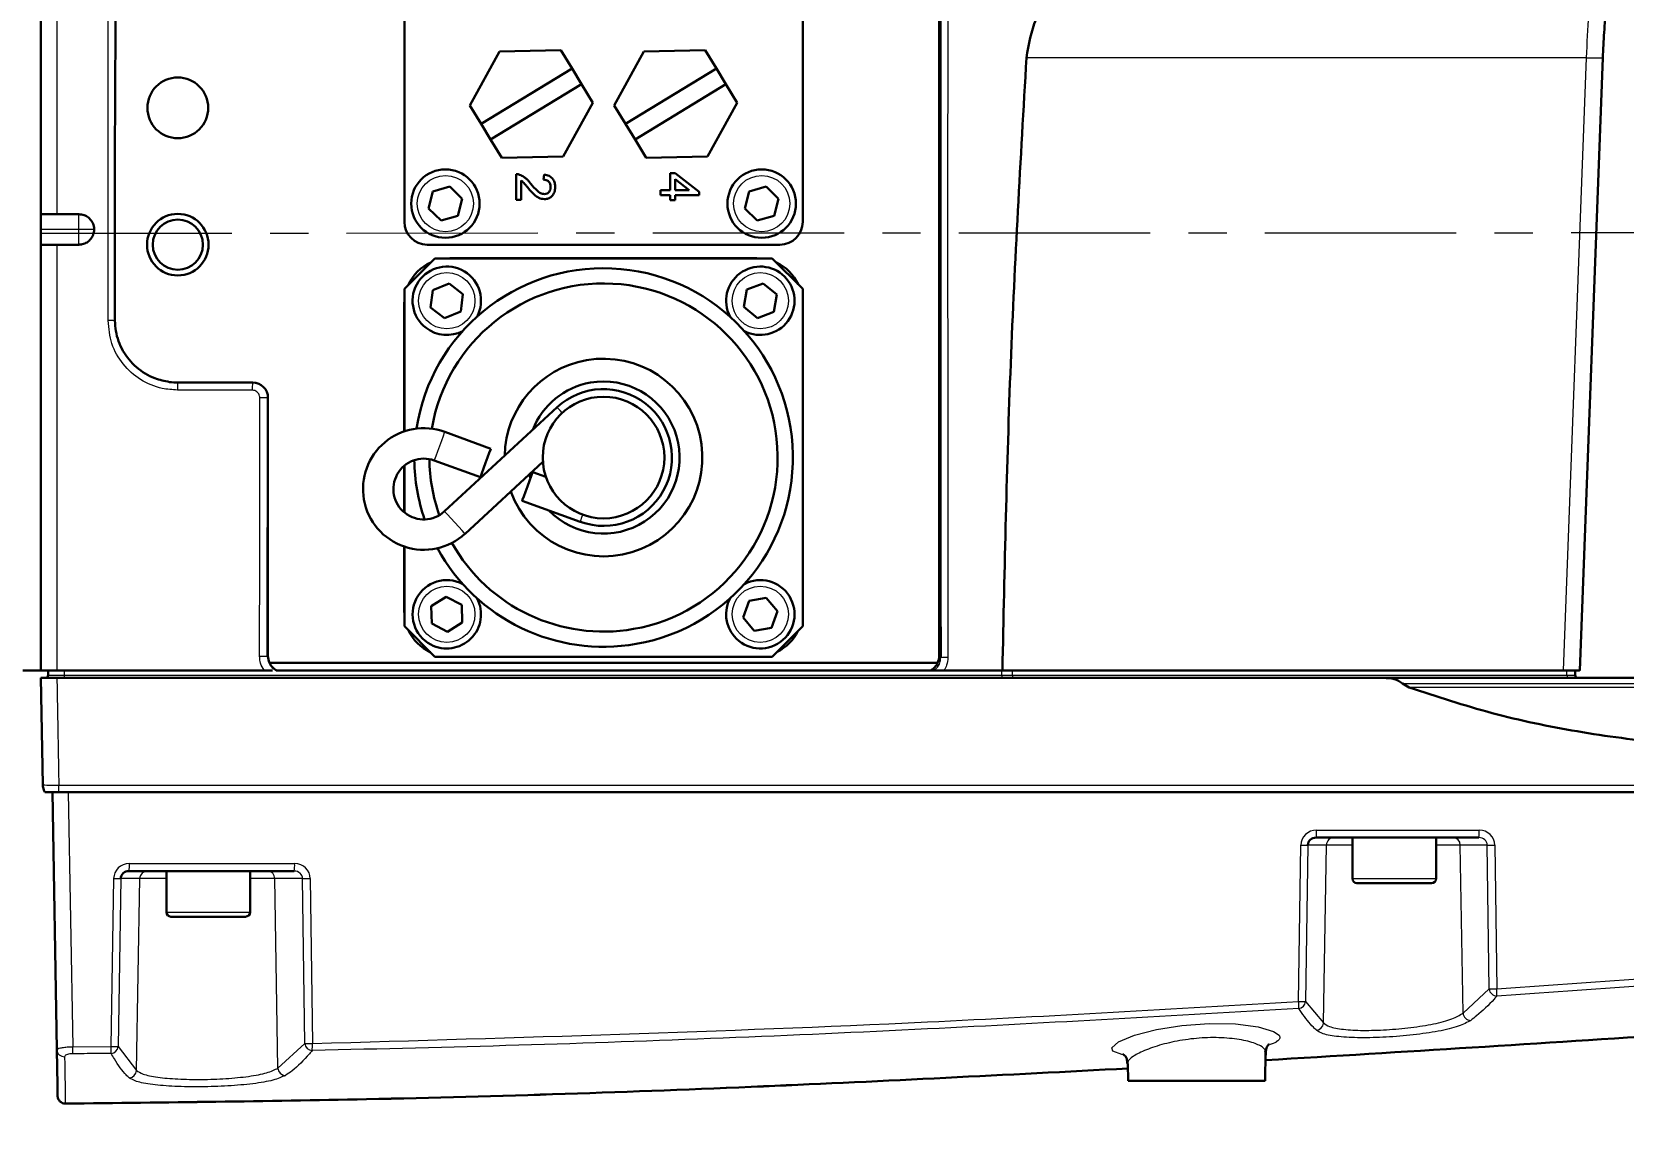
# Model space of a CAD drawing. Header units: millimetres. Extents: x 0 to 8400, y 0 to 5940.
# Drawn here: x 2559 to 2664.6, y 1949.3 to 2023 of the extents above; entities that cross this region are included whole.
import ezdxf

# ---------------------------------------------------------------- set-up
doc = ezdxf.new("R2010")
doc.units = ezdxf.units.MM
doc.linetypes.add('CENTERX2', pattern=[20.32, 12.7, -2.54, 2.54, -2.54])
doc.styles.get("Standard").update_dxf_attribs({"font": 'times.ttf', "width": 2, "height": 50})
doc.dimstyles.new('ISO-25', dxfattribs={"dimtxt": 40, "dimasz": 40, "dimexe": 1.25, "dimexo": 0.625, "dimtad": 1, "dimtxsty": 'Standard', "dimcen": 2.5, "dimclrd": 1, "dimclrt": 1, "dimadec": 0, "dimazin": 0, "dimtfac": 1, "dimtmove": 0, "dimatfit": 3, "dimfxl": 1, "dimarcsym": 0})

# ---------------------------------------------------------------- blocks, each defined once
blk = doc.blocks.new('*D16')
at = {"color": 1, "lineweight": -2, "transparency": 16777216}
for p, q in [((2367.81, 2009.87), (2422.34, 1854.64)), ((2514.19, 1593.15), (2435.59, 1816.9))]:
    blk.add_line(p, q, dxfattribs=at)
at = {"color": 1, "lineweight": 25, "transparency": 16777216}
blk.add_solid([(2441.88, 1819.11), (2429.3, 1814.69), (2422.34, 1854.64)], dxfattribs=at)
at = {"layer": 'Defpoints', "color": 0, "lineweight": 25, "transparency": 16777216}
for p in [(2367.81, 2009.87), (2422.34, 1854.64)]:
    blk.add_point(p, dxfattribs=at)
at = {"color": 1, "lineweight": 25, "transparency": 16777216, "insert": (2505.62, 1694.62), "char_height": 40, "attachment_point": 5, "rotation": 289.3549}
blk.add_mtext('R164,53', dxfattribs=at)

msp = doc.modelspace()

# ---------------------------------------------------------------- linework, layer by layer
at = {"color": 7, "linetype": 'Continuous', "lineweight": 30}
for p, q in [((2619.214, 1981.538), (2619.214, 2056.878)), ((2583.715, 2054.788), (2583.715, 2010.376)), ((2610.16, 2010.376), (2610.16, 2054.788)), ((2588.064, 2018.108), (2590.025, 2021.686)), ((2590.025, 2021.686), (2594.104, 2021.776)), ((2594.104, 2021.776), (2594.848, 2020.55)), ((2597.653, 2018.108), (2599.614, 2021.686)), ((2599.614, 2021.686), (2603.693, 2021.776)), ((2603.693, 2021.776), (2604.437, 2020.55)), ((2661.746, 1980.599), (2663.275, 2021.266)), ((2661.746, 1980.598), (2663.275, 2021.266)), ((2594.848, 2020.55), (2588.809, 2016.883)), ((2594.848, 2020.55), (2595.477, 2019.515)), ((2604.437, 2020.55), (2598.398, 2016.883)), ((2604.437, 2020.55), (2605.066, 2019.515)), ((2595.477, 2019.515), (2589.438, 2015.847)), ((2595.477, 2019.515), (2596.221, 2018.289)), ((2605.066, 2019.515), (2599.027, 2015.847)), ((2605.066, 2019.515), (2605.81, 2018.289)), ((2588.809, 2016.883), (2588.064, 2018.108)), ((2596.221, 2018.289), (2594.26, 2014.712)), ((2598.398, 2016.883), (2597.653, 2018.108)), ((2605.81, 2018.289), (2603.849, 2014.712)), ((2588.809, 2016.883), (2589.438, 2015.847)), ((2598.398, 2016.883), (2599.027, 2015.847)), ((2590.182, 2014.622), (2589.438, 2015.847)), ((2599.771, 2014.622), (2599.027, 2015.847)), ((2594.26, 2014.712), (2590.182, 2014.622)), ((2603.849, 2014.712), (2599.771, 2014.622)), ((2591.133, 2011.85), (2591.133, 2013.545)), ((2592.961, 2013.179), (2592.995, 2013.511)), ((2601.354, 2013.611), (2601.686, 2013.611)), ((2601.354, 2012.481), (2601.354, 2013.611)), ((2601.686, 2013.611), (2603.282, 2012.381)), ((2585.607, 2012.403), (2585.317, 2011.274)), ((2586.73, 2012.716), (2585.607, 2012.403)), ((2587.562, 2011.901), (2586.73, 2012.716)), ((2591.466, 2013.118), (2591.466, 2011.85)), ((2600.722, 2012.481), (2601.354, 2012.481)), ((2600.722, 2012.149), (2600.722, 2012.481)), ((2601.686, 2013.201), (2601.686, 2012.481)), ((2602.62, 2012.481), (2601.686, 2013.201)), ((2601.686, 2012.481), (2602.62, 2012.481)), ((2606.602, 2012.403), (2606.312, 2011.274)), ((2607.724, 2012.716), (2606.602, 2012.403)), ((2608.557, 2011.901), (2607.724, 2012.716)), ((2587.273, 2010.772), (2587.562, 2011.901)), ((2591.466, 2011.85), (2591.133, 2011.85)), ((2601.354, 2012.149), (2600.722, 2012.149)), ((2601.354, 2011.816), (2601.354, 2012.149)), ((2601.686, 2011.816), (2601.354, 2011.816)), ((2601.686, 2012.149), (2601.686, 2011.816)), ((2603.282, 2012.149), (2601.686, 2012.149)), ((2603.282, 2012.381), (2603.282, 2012.149)), ((2608.267, 2010.772), (2608.557, 2011.901)), ((2559.591, 2010.88), (2559.592, 2010.881)), ((2559.591, 2009.872), (2559.591, 2010.88)), ((2562.114, 2010.881), (2560.65, 2010.881)), ((2585.317, 2011.274), (2586.15, 2010.459)), ((2586.15, 2010.459), (2587.273, 2010.772)), ((2606.312, 2011.274), (2607.145, 2010.459)), ((2607.145, 2010.459), (2608.267, 2010.772)), ((2559.591, 2008.864), (2559.591, 2009.872)), ((2559.591, 1980.6), (2559.591, 2008.864)), ((2559.592, 2008.862), (2559.591, 2008.864)), ((2562.114, 2008.862), (2560.65, 2008.862)), ((2585.229, 2008.862), (2608.646, 2008.862)), ((2585.733, 2007.954), (2583.715, 2005.935)), ((2608.141, 2007.954), (2585.733, 2007.954)), ((2586.733, 2007.964), (2586.485, 2007.954)), ((2586.733, 2007.964), (2607.122, 2007.964)), ((2607.369, 2007.954), (2607.122, 2007.964)), ((2610.16, 2005.935), (2608.141, 2007.954)), ((2586.68, 2006.293), (2585.605, 2005.845)), ((2587.607, 2005.586), (2586.68, 2006.293)), ((2607.532, 2006.288), (2606.442, 2005.876)), ((2608.434, 2005.55), (2607.532, 2006.288)), ((2583.715, 2005.183), (2583.704, 2004.936)), ((2583.715, 2005.935), (2583.715, 1996.467)), ((2585.605, 2005.845), (2585.455, 2004.689)), ((2587.457, 2004.43), (2587.607, 2005.586)), ((2606.442, 2005.876), (2606.254, 2004.725)), ((2608.246, 2004.4), (2608.434, 2005.55)), ((2610.16, 1983.527), (2610.16, 2005.935)), ((2583.704, 1996.464), (2583.704, 2004.936)), ((2585.455, 2004.689), (2586.381, 2003.982)), ((2586.381, 2003.982), (2587.457, 2004.43)), ((2606.254, 2004.725), (2607.156, 2003.987)), ((2607.156, 2003.987), (2608.246, 2004.4)), ((2568.675, 1999.707), (2573.652, 1999.707)), ((2574.65, 1998.688), (2574.635, 1981.513)), ((2574.661, 1998.699), (2574.661, 1981.538)), ((2593.855, 1998.068), (2586.376, 1991.159)), ((2589.453, 1995.316), (2586.392, 1996.434)), ((2585.699, 1994.538), (2588.76, 1993.42)), ((2587.746, 1989.676), (2592.91, 1994.446)), ((2583.704, 1991.099), (2583.704, 1994.185)), ((2583.715, 1994.193), (2583.715, 1991.091)), ((2593.111, 1993.442), (2592.234, 1993.763)), ((2591.541, 1991.867), (2595.379, 1990.465)), ((2583.704, 1984.546), (2583.704, 1988.82)), ((2583.715, 1988.817), (2583.715, 1983.527)), ((2586.491, 1985.489), (2585.502, 1984.872)), ((2587.52, 1984.941), (2586.491, 1985.489)), ((2587.559, 1983.776), (2587.52, 1984.941)), ((2606.594, 1985.217), (2606.196, 1984.121)), ((2607.742, 1985.42), (2606.594, 1985.217)), ((2608.491, 1984.528), (2607.742, 1985.42)), ((2583.704, 1984.546), (2583.715, 1984.299)), ((2585.502, 1984.872), (2585.542, 1983.708)), ((2606.196, 1984.121), (2606.946, 1983.229)), ((2608.094, 1983.432), (2608.491, 1984.528)), ((2583.715, 1983.527), (2585.733, 1981.508)), ((2585.542, 1983.708), (2586.57, 1983.16)), ((2586.57, 1983.16), (2587.559, 1983.776)), ((2606.946, 1983.229), (2608.094, 1983.432)), ((2608.141, 1981.508), (2610.16, 1983.527)), ((2574.758, 1981.105), (2619.116, 1981.105)), ((2585.733, 1981.508), (2608.141, 1981.508)), ((2559.714, 1973.012), (2559.591, 1980.095)), ((2560.067, 1980.29), (2560.078, 1980.6)), ((2560.648, 1980.6), (2560.078, 1980.6)), ((2560.649, 1980.095), (2648.836, 1980.095)), ((2574.423, 1980.6), (2560.65, 1980.6)), ((2575.204, 1980.6), (2575.239, 1980.6)), ((2618.635, 1980.6), (2575.239, 1980.6)), ((2618.635, 1980.6), (2618.878, 1980.6)), ((2619.536, 1980.6), (2619.33, 1980.6)), ((2623.418, 1980.6), (2619.536, 1980.6)), ((2623.418, 1980.6), (2660.656, 1980.6)), ((2648.836, 1980.095), (2671.979, 1980.095)), ((2650.425, 1979.472), (2649.968, 1979.726)), ((2661.443, 1980.29), (2661.431, 1980.601)), ((2661.443, 1980.291), (2661.431, 1980.601)), ((2559.849, 1972.525), (2560.767, 1972.525)), ((2560.646, 1955.42), (2560.348, 1972.525)), ((2560.767, 1972.525), (2724.578, 1972.525)), ((2655.045, 1969.497), (2644.239, 1969.497)), ((2646.649, 1969.497), (2646.649, 1966.772)), ((2652.2, 1966.772), (2652.2, 1969.497)), ((2576.406, 1967.276), (2565.432, 1967.276)), ((2567.918, 1967.276), (2567.918, 1964.551)), ((2573.469, 1964.551), (2573.469, 1967.276)), ((2650.674, 1966.469), (2646.951, 1966.469)), ((2651.897, 1966.469), (2650.674, 1966.469)), ((2572.031, 1964.248), (2568.221, 1964.248)), ((2573.167, 1964.248), (2572.031, 1964.248)), ((2631.731, 1954.51), (2631.752, 1953.347)), ((2640.854, 1953.347), (2640.887, 1955.258)), ((2640.855, 1955.259), (2640.882, 1955.309)), ((2640.854, 1953.347), (2631.752, 1953.347))]:
    msp.add_line(p, q, dxfattribs=at)
at = {"color": 8, "linetype": 'Continuous', "lineweight": 15}
for p, q in [((2662.189, 2021.277), (2625.014, 2021.277)), ((2660.656, 1980.6), (2662.189, 2021.277)), ((2562.114, 2009.872), (2562.114, 2010.881)), ((2562.114, 2009.872), (2559.591, 2009.872)), ((2562.114, 2008.862), (2562.114, 2009.872)), ((2563.123, 2009.872), (2562.114, 2009.872)), ((2560.65, 2008.862), (2560.65, 1980.6)), ((2568.13, 1999.744), (2568.675, 1999.706)), ((2568.675, 1999.706), (2568.675, 1999.707)), ((2568.675, 1999.706), (2573.642, 1999.698)), ((2573.642, 1999.698), (2573.652, 1999.707)), ((2574.661, 1998.699), (2574.65, 1998.688)), ((2574.635, 1981.513), (2574.661, 1981.538)), ((2619.214, 1981.538), (2619.318, 1981.434)), ((2561.136, 1980.6), (2561.125, 1980.29)), ((2561.125, 1980.29), (2623.38, 1980.29)), ((2623.38, 1980.29), (2623.375, 1980.6)), ((2624.063, 1980.6), (2624.068, 1980.29)), ((2624.068, 1980.29), (2660.892, 1980.29)), ((2649.968, 1979.726), (2671.709, 1979.726)), ((2661.391, 1980.29), (2661.408, 1980.29)), ((2671.937, 1979.472), (2650.425, 1979.472)), ((2560.773, 1972.984), (2724.585, 1972.984)), ((2561.407, 1972.525), (2561.702, 1955.614)), ((2644.264, 1969.993), (2655.07, 1969.993)), ((2643.076, 1958.616), (2643.224, 1969.001)), ((2643.692, 1969.001), (2643.544, 1958.616)), ((2644.924, 1969.001), (2643.692, 1969.001)), ((2644.722, 1957.19), (2644.924, 1969.001)), ((2646.649, 1969.001), (2644.924, 1969.001)), ((2653.806, 1969.001), (2652.2, 1969.001)), ((2655.603, 1969.001), (2653.806, 1969.001)), ((2653.991, 1957.846), (2653.806, 1969.001)), ((2655.722, 1959.45), (2655.603, 1969.001)), ((2656.108, 1969.001), (2656.228, 1959.45)), ((2565.458, 1967.772), (2576.431, 1967.772)), ((2564.259, 1955.634), (2564.418, 1966.78)), ((2564.886, 1966.78), (2564.727, 1955.634)), ((2566.155, 1966.78), (2564.886, 1966.78)), ((2565.938, 1954.038), (2566.155, 1966.78)), ((2567.918, 1966.78), (2566.155, 1966.78)), ((2575.112, 1966.78), (2573.469, 1966.78)), ((2576.964, 1966.78), (2575.112, 1966.78)), ((2575.321, 1954.197), (2575.112, 1966.78)), ((2577.101, 1955.828), (2576.964, 1966.78)), ((2577.469, 1966.78), (2577.606, 1955.828)), ((2646.649, 1966.772), (2650.827, 1966.772)), ((2650.827, 1966.772), (2652.2, 1966.772)), ((2567.918, 1964.551), (2572.195, 1964.551)), ((2572.195, 1964.551), (2573.469, 1964.551)), ((2643.544, 1958.616), (2644.722, 1957.19)), ((2653.991, 1957.846), (2655.722, 1959.45)), ((2561.702, 1955.614), (2564.259, 1955.634)), ((2564.727, 1955.634), (2565.938, 1954.038)), ((2575.321, 1954.197), (2577.101, 1955.828)), ((2561.208, 1951.841), (2561.208, 1951.84))]:
    msp.add_line(p, q, dxfattribs=at)
at = {"color": 7, "linetype": 'CENTERX2', "lineweight": 0}
msp.add_line((2092.204, 2009.479), (3327.51, 2009.872), dxfattribs=at)
at = {"color": 8, "linetype": 'Continuous', "lineweight": 15, "flags": 128}
for points in [[(2573.617, 1999.2), (2572.609, 1999.202), (2568.65, 1999.209)], [(2594.198, 1997.697), (2594.056, 1997.85), (2593.907, 1998.011), (2593.855, 1998.068)], [(2586.392, 1996.434), (2586.365, 1996.362), (2586.29, 1996.156), (2586.178, 1995.849), (2586.045, 1995.486), (2585.913, 1995.123), (2585.8, 1994.816), (2585.725, 1994.61), (2585.699, 1994.538), (2585.699, 1994.538)], [(2587.746, 1989.676), (2587.694, 1989.732), (2587.545, 1989.893), (2587.323, 1990.134), (2587.061, 1990.417), (2586.799, 1990.701), (2586.577, 1990.942), (2586.428, 1991.102), (2586.376, 1991.159), (2586.376, 1991.159)], [(2595.552, 1990.939), (2595.48, 1990.742), (2595.405, 1990.537), (2595.379, 1990.465)], [(2631.48, 1955.076), (2631.345, 1955.091), (2630.736, 1955.328), (2630.671, 1955.55), (2631.128, 1955.949), (2632.175, 1956.374), (2633.633, 1956.752), (2635.327, 1957.029), (2637.13, 1957.161), (2638.892, 1957.124), (2640.387, 1956.933), (2641.408, 1956.633), (2641.777, 1956.372), (2641.777, 1956.372)]]:
    msp.add_lwpolyline(points, dxfattribs=at)
at = {"color": 7, "linetype": 'Continuous', "lineweight": 30, "flags": 128}
for points in [[(2589.453, 1995.316), (2589.426, 1995.244), (2589.351, 1995.038), (2589.239, 1994.731), (2589.106, 1994.368), (2588.974, 1994.005), (2588.861, 1993.697), (2588.786, 1993.492), (2588.76, 1993.42), (2588.76, 1993.42)], [(2592.234, 1993.763), (2592.207, 1993.691), (2592.132, 1993.485), (2592.02, 1993.177), (2591.887, 1992.815), (2591.755, 1992.452), (2591.643, 1992.144), (2591.567, 1991.939), (2591.541, 1991.867), (2591.541, 1991.867)], [(2592.083, 1993.35), (2592.037, 1993.523), (2592.014, 1993.619)]]:
    msp.add_lwpolyline(points, dxfattribs=at)
at = {"color": 7, "linetype": 'Continuous', "lineweight": 30}
for centre, radius in [((2568.675, 2017.946), 2.019), ((2586.44, 2011.587), 2.271), ((2607.435, 2011.587), 2.271), ((2568.675, 2008.862), 2.044), ((2568.675, 2008.862), 1.665), ((2596.937, 1994.731), 4.037)]:
    msp.add_circle(centre, radius, dxfattribs=at)
at = {"color": 8, "linetype": 'Continuous', "lineweight": 15}
for centre in [(2586.44, 2011.587), (2607.435, 2011.587), (2586.531, 2005.138), (2607.344, 2005.138), (2586.531, 1984.324), (2607.344, 1984.324)]:
    msp.add_circle(centre, 1.867, dxfattribs=at)
at = {"color": 7, "linetype": 'CENTERX2', "lineweight": 0}
msp.add_arc((2367.811, 2009.872), 709.586, 100, 80, dxfattribs=at)
at = {"color": 8, "linetype": 'Continuous', "lineweight": 15}
for centre, radius, start, end in [((2662.898, 2036.974), 15.713, 267.41412, 271.36645), ((2564.097, 1961.971), 41.848, 89.44493, 90.0698), ((2571.395, 1999.321), 2.747, 171.93638, 182.34424), ((2576.361, 1999.312), 2.746, 171.93362, 182.34695), ((2574.247, 1988.179), 10.517, 87.80278, 90.68659), ((2574.232, 1977.372), 4.16, 84.43663, 91.73406), ((2619.692, 1977.807), 3.646, 88.34609, 95.89183), ((2562.109, 1980.242), 0.985, 177.23203, 188.60159), ((2624.365, 1980.243), 0.987, 177.25246, 188.59881), ((2624.246, 1980.272), 0.179, 174.11398, 260.16161), ((2661.071, 1980.272), 0.179, 174.12531, 260.15029), ((2560.398, 1978.867), 5.895, 263.34105, 273.65043), ((2543.047, 1973.01), 17.726, 358.4321, 359.91675), ((2641.78, 1969.87), 2.487, 351.36005, 2.81958), ((2645.423, 1968.998), 0.499, 90.6421, 179.65235), ((2653.314, 1969.005), 0.492, 359.58334, 88.58585), ((2652.583, 1969.871), 2.491, 351.36901, 2.81063), ((2643.458, 1979.895), 10.897, 268.76921, 271.23079), ((2655.855, 1982.03), 13.032, 268.88871, 271.11129), ((2562.972, 1967.65), 2.489, 351.36453, 2.81511), ((2566.654, 1966.777), 0.499, 90.64012, 179.65608), ((2574.62, 1966.784), 0.492, 359.58689, 88.5823), ((2573.946, 1967.65), 2.489, 351.36453, 2.81511), ((2564.652, 1977.675), 10.897, 268.76921, 271.23079), ((2577.217, 1979.809), 13.031, 268.88866, 271.11134), ((2638.475, 1958.267), 4.614, 358.50777, 4.33095), ((2643.31, 1969.504), 10.891, 268.76854, 271.23146), ((2643.021, 1958.669), 0.526, 277.31732, 354.18277), ((2655.975, 1972.453), 13.005, 268.88644, 271.11356), ((2656.259, 1959.523), 0.542, 187.69937, 268.10607), ((2651.643, 1959.079), 4.6, 358.78136, 4.63285), ((2654.518, 1957.891), 0.528, 184.88071, 269.11849), ((2644.203, 1957.222), 0.52, 276.76423, 356.38595), ((2561.137, 1955.444), 0.491, 182.75066, 272.96569), ((2557.022, 1955.517), 4.682, 355.47471, 1.18288), ((2559.572, 1955.526), 4.688, 355.60981, 1.31053), ((2564.202, 1955.694), 0.528, 274.77535, 353.46026), ((2564.493, 1966.522), 10.891, 268.76854, 271.23146), ((2577.354, 1968.849), 13.024, 268.88804, 271.11196), ((2577.64, 1955.905), 0.545, 188.09029, 265.69533), ((2572.928, 1955.667), 4.681, 356.25739, 1.96886), ((2565.42, 1954.068), 0.518, 273.79042, 356.64355), ((2575.844, 1954.235), 0.524, 184.06437, 266.91524)]:
    msp.add_arc(centre, radius, start, end, dxfattribs=at)
at = {"color": 7, "linetype": 'Continuous', "lineweight": 30}
for centre, radius, start, end in [((2585.229, 2010.376), 1.514, 180, 270), ((2608.646, 2010.376), 1.514, 270, 0), ((2586.733, 2004.936), 3.028, 114.73406, 155.26594), ((2586.531, 2005.138), 2.271, 332.27645, 232.6166), ((2596.937, 1994.731), 12.567, 279.93255, 171.21824), ((2607.344, 2005.138), 2.271, 242.27645, 207.72355), ((2607.122, 2004.936), 3.028, 25.52878, 64.47122), ((2596.937, 1994.731), 11.557, 279.93255, 170.47295), ((2586.531, 2005.138), 2.271, 232.6166, 297.72355), ((2596.937, 1994.731), 6.561, 99.93255, 178.91665), ((2596.937, 1994.731), 6.561, 200.10985, 99.93255), ((2568.675, 2003.815), 4.108, 262.37485, 270), ((2596.937, 1994.731), 5.047, 224.09061, 99.93255), ((2596.937, 1994.731), 5.047, 99.93255, 158.57165), ((2596.937, 1994.731), 4.542, 249.93255, 132.72971), ((2585.006, 1992.642), 4.037, 69.93255, 189.93255), ((2585.006, 1992.642), 2.019, 69.93255, 312.72971), ((2596.937, 1994.731), 12.567, 180.7881, 199.07699), ((2596.937, 1994.731), 11.557, 180.52294, 199.34215), ((2585.006, 1992.642), 4.037, 189.93255, 312.72971), ((2596.937, 1994.731), 12.567, 208.64685, 279.93255), ((2596.937, 1994.731), 11.557, 209.39214, 279.93255), ((2586.531, 1984.324), 2.271, 62.27645, 241.9507), ((2607.344, 1984.324), 2.271, 220.04144, 117.72355), ((2586.531, 1984.324), 2.271, 241.9507, 27.72355), ((2607.344, 1984.324), 2.271, 152.27645, 220.04144), ((2586.733, 1984.546), 3.028, 205.52878, 244.47122), ((2607.122, 1984.546), 3.028, 296.35598, 333.64402), ((2559.865, 1980.297), 0.202, 270, 358), ((2661.636, 1980.297), 0.202, 182.06701, 269.98226), ((2661.636, 1980.297), 0.202, 181.89018, 269.93905), ((2560.723, 1973.03), 1.009, 181, 210), ((2646.951, 1966.772), 0.303, 180, 270), ((2651.897, 1966.772), 0.303, 270, 0), ((2568.221, 1964.551), 0.303, 180, 270), ((2573.167, 1964.551), 0.303, 270, 0), ((2561.205, 1952.345), 0.505, 181.01587, 270.44535), ((2561.205, 1952.345), 0.505, 181.01422, 270.33891), ((2561.205, 1952.345), 0.505, 181.02795, 270.45049)]:
    msp.add_arc(centre, radius, start, end, dxfattribs=at)
for centre, major_axis, ratio, start_param, end_param in [((2573.651, 1998.697), (-0.715, -0.715), 0.9987828, 2.3568035, 3.9263818), ((2575.671, 1981.539), (0.715, 0.715), 0.9987828, 2.3568035, 2.8006384), ((2575.686, 1981.555), (0.421, 0.967), 0.9501656, 2.4076348, 3.1125509), ((2618.188, 1981.555), (-0.421, 0.967), 0.9501656, 3.1706344, 3.8755505), ((2618.204, 1981.539), (-0.715, 0.715), 0.9987828, 3.4825469, 3.9263818), ((2644.243, 1968.992), (0.55, -0.022), 0.9168874, 1.6145819, 3.1679249), ((2565.436, 1966.772), (0.55, -0.022), 0.9168874, 1.6145819, 3.1679249)]:
    msp.add_ellipse(centre, major_axis=major_axis, ratio=ratio, start_param=start_param, end_param=end_param, dxfattribs=at)
at = {"color": 8, "linetype": 'Continuous', "lineweight": 15}
for centre, major_axis, ratio, start_param, end_param in [((2561.077, 1980.297), (1.01, 0.007), 0.0073148, 3.1412861, 4.7600751), ((2623.329, 1980.297), (1.01, -0.003), 0.0068288, 4.7623096, 5.5328478), ((2644.268, 1968.983), (1.042, -0.057), 0.9669338, 1.6274, 3.1807431), ((2655.039, 1968.992), (0.563, 0.025), 0.895464, 6.2504516, 7.8037947), ((2655.064, 1968.983), (1.041, 0.083), 0.9667039, 6.2184362, 7.7717792), ((2565.461, 1966.763), (1.042, -0.057), 0.9669338, 1.6274, 3.1807431), ((2576.401, 1966.772), (0.563, 0.025), 0.895464, 6.2504516, 7.8037947), ((2576.426, 1966.763), (1.041, 0.083), 0.9667039, 6.2184362, 7.7717792)]:
    msp.add_ellipse(centre, major_axis=major_axis, ratio=ratio, start_param=start_param, end_param=end_param, dxfattribs=at)
at = {"color": 7, "linetype": 'Continuous', "lineweight": 30}
for points, knots in [([(2559.591, 2010.88), (2559.591, 2018.957), (2559.591, 2035.119), (2559.591, 2051.257), (2559.591, 2059.331)], [0, 0, 0, 0, 0.4997741, 1, 1, 1, 1]), ([(2619.318, 1981.434), (2619.312, 1987.726), (2619.299, 2000.309), (2619.3, 2019.207), (2619.314, 2038.114), (2619.337, 2050.713), (2619.349, 2057.013)], [0, 0, 0, 0, 0.2497249, 0.4994499, 0.7497249, 1, 1, 1, 1]), ([(2564.567, 2030.648), (2564.567, 2030.312), (2564.566, 2028.629), (2564.558, 2026.394), (2564.532, 2021.171), (2564.503, 2016.957), (2564.49, 2011.951), (2564.486, 2008.567), (2564.497, 2005.519), (2564.503, 2003.817)], [0, 0, 0, 0, 0.0376195, 0.1880975, 0.2499315, 0.6216163, 0.6592358, 0.8097137, 1, 1, 1, 1]), ([(2663.273, 2021.264), (2663.299, 2021.83), (2663.352, 2022.984), (2663.506, 2024.657), (2663.637, 2025.807), (2663.73, 2026.326), (2663.737, 2026.366)], [0, 0, 0, 0, 0.3143485, 0.6417754, 0.9722747, 1, 1, 1, 1]), ([(2625.014, 2021.277), (2625.16, 2022.155), (2625.398, 2023.582), (2626.173, 2024.793), (2626.471, 2025.259)], [0, 0, 0, 0, 0.614782, 1, 1, 1, 1]), ([(2625.014, 2021.277), (2624.623, 2014.506), (2623.841, 2000.954), (2623.559, 1987.387), (2623.418, 1980.6)], [0, 0, 0, 0, 0.499675, 1, 1, 1, 1]), ([(2591.133, 2013.545), (2591.177, 2013.544), (2591.256, 2013.542), (2591.331, 2013.52), (2591.364, 2013.51)], [0, 0, 0, 0, 0.5599596, 1, 1, 1, 1]), ([(2591.364, 2013.51), (2591.465, 2013.466), (2591.63, 2013.394), (2591.822, 2013.23), (2591.969, 2013.077), (2592.058, 2012.967), (2592.103, 2012.912)], [0, 0, 0, 0, 0.3394103, 0.5595263, 0.7797581, 1, 1, 1, 1]), ([(2592.995, 2013.511), (2593.11, 2013.492), (2593.339, 2013.454), (2593.593, 2013.231), (2593.711, 2012.953), (2593.721, 2012.771), (2593.726, 2012.681)], [0, 0, 0, 0, 0.2802321, 0.5588879, 0.7791316, 1, 1, 1, 1]), ([(2591.947, 2012.602), (2591.896, 2012.664), (2591.812, 2012.766), (2591.693, 2012.906), (2591.59, 2013.023), (2591.507, 2013.086), (2591.466, 2013.118)], [0, 0, 0, 0, 0.3400421, 0.5600627, 0.7800888, 1, 1, 1, 1]), ([(2593.01, 2011.883), (2592.886, 2011.9), (2592.638, 2011.936), (2592.279, 2012.214), (2592.073, 2012.455), (2591.947, 2012.602)], [0, 0, 0, 0, 0.2787431, 0.5588357, 1, 1, 1, 1]), ([(2592.103, 2012.912), (2592.245, 2012.746), (2592.442, 2012.516), (2592.75, 2012.261), (2592.922, 2012.23), (2593.007, 2012.215)], [0, 0, 0, 0, 0.5613185, 0.7813911, 1, 1, 1, 1]), ([(2593.427, 2012.688), (2593.421, 2012.76), (2593.411, 2012.903), (2593.294, 2013.075), (2593.13, 2013.167), (2593.018, 2013.175), (2592.961, 2013.179)], [0, 0, 0, 0, 0.280412, 0.5594917, 0.7793819, 1, 1, 1, 1]), ([(2593.007, 2012.215), (2593.073, 2012.224), (2593.206, 2012.242), (2593.345, 2012.376), (2593.417, 2012.532), (2593.424, 2012.636), (2593.427, 2012.688)], [0, 0, 0, 0, 0.2790801, 0.5586089, 0.7790408, 1, 1, 1, 1]), ([(2593.726, 2012.681), (2593.718, 2012.567), (2593.702, 2012.342), (2593.523, 2012.072), (2593.276, 2011.907), (2593.099, 2011.891), (2593.01, 2011.883)], [0, 0, 0, 0, 0.280481, 0.5596414, 0.7797452, 1, 1, 1, 1]), ([(2559.592, 2010.881), (2559.605, 2010.881), (2559.633, 2010.881), (2559.798, 2010.881), (2560.054, 2010.881), (2560.354, 2010.881), (2560.558, 2010.881), (2560.65, 2010.881)], [0, 0, 0, 0, 0.1825577, 0.3974733, 0.6124, 0.8273242, 1, 1, 1, 1]), ([(2562.114, 2010.881), (2562.228, 2010.87), (2562.455, 2010.847), (2562.757, 2010.673), (2562.986, 2010.417), (2563.106, 2010.133), (2563.119, 2009.946), (2563.123, 2009.872)], [0, 0, 0, 0, 0.2150136, 0.430032, 0.6449284, 0.8595808, 1, 1, 1, 1]), ([(2563.123, 2009.872), (2563.112, 2009.758), (2563.09, 2009.531), (2562.916, 2009.229), (2562.661, 2009.001), (2562.377, 2008.88), (2562.189, 2008.867), (2562.114, 2008.862)], [0, 0, 0, 0, 0.2143788, 0.4287535, 0.643237, 0.8579598, 1, 1, 1, 1]), ([(2559.592, 2008.862), (2559.605, 2008.862), (2559.633, 2008.862), (2559.798, 2008.862), (2560.054, 2008.862), (2560.354, 2008.862), (2560.558, 2008.862), (2560.65, 2008.862)], [0, 0, 0, 0, 0.1825577, 0.3974733, 0.6124, 0.8273242, 1, 1, 1, 1]), ([(2568.13, 1999.744), (2567.797, 1999.813), (2566.999, 1999.978), (2565.881, 2000.674), (2564.973, 2001.775), (2564.554, 2002.896), (2564.515, 2003.589), (2564.503, 2003.817)], [0, 0, 0, 0, 0.171591, 0.4103571, 0.6489176, 0.8846721, 1, 1, 1, 1]), ([(2559.591, 1980.6), (2559.536, 1980.6), (2559.427, 1980.6), (2558.818, 1980.6), (2558.405, 1980.6), (2558.379, 1980.6)], [0, 0, 0, 0, 0.486296, 0.9678811, 1, 1, 1, 1]), ([(2559.591, 1980.6), (2559.602, 1980.6), (2559.624, 1980.6), (2559.798, 1980.6), (2560.055, 1980.6), (2560.354, 1980.6), (2560.559, 1980.6), (2560.65, 1980.6)], [0, 0, 0, 0, 0.2083364, 0.4167025, 0.6250296, 0.8331967, 1, 1, 1, 1]), ([(2559.591, 1980.095), (2559.602, 1980.095), (2559.624, 1980.095), (2559.798, 1980.095), (2560.054, 1980.095), (2560.354, 1980.095), (2560.558, 1980.095), (2560.649, 1980.095)], [0, 0, 0, 0, 0.208357, 0.4167341, 0.6249712, 0.8330629, 1, 1, 1, 1]), ([(2574.969, 1980.6), (2574.951, 1980.6), (2574.844, 1980.6), (2574.649, 1980.6), (2574.48, 1980.6), (2574.423, 1980.6)], [0, 0, 0, 0, 0.1187028, 0.7017928, 1, 1, 1, 1]), ([(2619.536, 1980.6), (2619.451, 1980.6), (2619.278, 1980.6), (2619.075, 1980.6), (2618.946, 1980.6), (2618.89, 1980.6), (2618.881, 1980.6), (2618.878, 1980.6)], [0, 0, 0, 0, 0.2928269, 0.5966605, 0.7939474, 0.9324631, 1, 1, 1, 1]), ([(2649.968, 1979.726), (2649.881, 1979.787), (2649.63, 1979.964), (2649.229, 1980.078), (2648.932, 1980.091), (2648.836, 1980.095)], [0, 0, 0, 0, 0.26245553, 0.76141217, 1, 1, 1, 1]), ([(2660.656, 1980.6), (2660.927, 1980.6), (2661.471, 1980.6), (2661.763, 1980.6), (2661.719, 1980.6), (2661.711, 1980.6)], [0, 0, 0, 0, 0.4486659, 0.8973343, 1, 1, 1, 1]), ([(2661.395, 1980.6), (2661.402, 1980.6), (2661.428, 1980.6), (2661.252, 1980.6), (2660.997, 1980.6), (2660.881, 1980.6)], [0, 0, 0, 0, 0.176693, 0.6235432, 1, 1, 1, 1]), ([(2650.425, 1979.472), (2652.25, 1978.868), (2655.901, 1977.661), (2661.612, 1976.475), (2667.453, 1975.696), (2671.418, 1975.601), (2673.4, 1975.553)], [0, 0, 0, 0, 0.2461752, 0.4923872, 0.7461896, 1, 1, 1, 1]), ([(2640.878, 1954.719), (2650.031, 1955.276), (2668.412, 1956.397), (2688.741, 1957.905), (2699.936, 1958.742), (2701.909, 1958.89)], [0, 0, 0, 0, 0.4496719, 0.9030104, 1, 1, 1, 1]), ([(2701.912, 1958.89), (2699.938, 1958.742), (2688.741, 1957.905), (2668.412, 1956.396), (2650.031, 1955.276), (2640.878, 1954.718)], [0, 0, 0, 0, 0.09704958, 0.5503672, 1, 1, 1, 1]), ([(2560.7, 1952.336), (2560.698, 1952.437), (2560.695, 1952.638), (2560.683, 1953.319), (2560.67, 1954.044), (2560.654, 1954.96), (2560.646, 1955.42)], [0, 0, 0, 0, 0.28753101, 0.57578366, 0.78688502, 1, 1, 1, 1]), ([(2640.908, 1955.058), (2640.903, 1955.236), (2640.894, 1955.57), (2641.113, 1955.787), (2641.106, 1955.78), (2641.103, 1955.778)], [0, 0, 0, 0, 0.4289384, 0.8036693, 1, 1, 1, 1]), ([(2631.389, 1955.145), (2631.406, 1955.138), (2631.441, 1955.124), (2631.697, 1954.865), (2631.698, 1954.612), (2631.699, 1954.504)], [0, 0, 0, 0, 0.3460301, 0.7196992, 1, 1, 1, 1]), ([(2561.208, 1951.841), (2567.873, 1951.916), (2583.326, 1952.092), (2606.84, 1952.876), (2623.679, 1953.752), (2631.737, 1954.172)], [0, 0, 0, 0, 0.2833693, 0.6570455, 1, 1, 1, 1]), ([(2631.737, 1954.172), (2623.679, 1953.752), (2606.84, 1952.875), (2583.325, 1952.091), (2567.872, 1951.916), (2561.208, 1951.84)], [0, 0, 0, 0, 0.3429693, 0.7166449, 1, 1, 1, 1])]:
    msp.add_open_spline(points, degree=3, knots=knots, dxfattribs=at)
at = {"color": 8, "linetype": 'Continuous', "lineweight": 15}
for points, knots in [([(2560.65, 2059.331), (2560.65, 2056.981), (2560.65, 2043.882), (2560.65, 2027.724), (2560.65, 2013.918), (2560.65, 2010.881)], [0, 0, 0, 0, 0.1456243, 0.812029, 1, 1, 1, 1]), ([(2619.828, 2056.984), (2619.828, 2056.648), (2619.824, 2054.968), (2619.811, 2047.913), (2619.788, 2032.141), (2619.773, 2008.633), (2619.789, 1990.515), (2619.798, 1981.452)], [0, 0, 0, 0, 0.0133582, 0.066791, 0.2805323, 0.6400613, 1, 1, 1, 1]), ([(2564.046, 2003.819), (2564.046, 2004.156), (2564.047, 2005.838), (2564.048, 2012.904), (2564.045, 2022.656), (2564.037, 2031.06), (2564.034, 2034.081)], [0, 0, 0, 0, 0.0333505, 0.1667526, 0.7003863, 1, 1, 1, 1]), ([(2662.189, 2021.277), (2662.233, 2022.251), (2662.296, 2023.661), (2662.385, 2024.882), (2662.413, 2025.259)], [0, 0, 0, 0, 0.6904574, 1, 1, 1, 1]), ([(2568.65, 1999.209), (2568.311, 1999.231), (2567.455, 1999.289), (2566.16, 1999.842), (2564.992, 2000.885), (2564.199, 2002.266), (2564.097, 2003.301), (2564.046, 2003.819)], [0, 0, 0, 0, 0.1410802, 0.356182, 0.5709548, 0.7854881, 1, 1, 1, 1]), ([(2574.121, 1998.695), (2574.118, 1998.732), (2574.112, 1998.826), (2574.052, 1998.968), (2573.938, 1999.096), (2573.787, 1999.183), (2573.674, 1999.194), (2573.617, 1999.2)], [0, 0, 0, 0, 0.1408231, 0.3558385, 0.570642, 0.7852943, 1, 1, 1, 1]), ([(2573.642, 1999.698), (2573.756, 1999.686), (2573.982, 1999.664), (2574.284, 1999.489), (2574.512, 1999.233), (2574.633, 1998.949), (2574.645, 1998.762), (2574.65, 1998.688)], [0, 0, 0, 0, 0.2147353, 0.4293974, 0.6441793, 0.8591736, 1, 1, 1, 1]), ([(2574.106, 1981.53), (2574.106, 1981.867), (2574.108, 1983.548), (2574.115, 1989.268), (2574.118, 1994.654), (2574.121, 1998.695)], [0, 0, 0, 0, 0.0587876, 0.2939384, 1, 1, 1, 1]), ([(2574.423, 1980.6), (2574.393, 1980.641), (2574.264, 1980.82), (2574.132, 1981.137), (2574.113, 1981.419), (2574.106, 1981.53)], [0, 0, 0, 0, 0.1543002, 0.66442, 1, 1, 1, 1]), ([(2574.635, 1981.513), (2574.64, 1981.438), (2574.652, 1981.25), (2574.772, 1980.967), (2574.973, 1980.732), (2575.138, 1980.638), (2575.204, 1980.6)], [0, 0, 0, 0, 0.1978563, 0.4985835, 0.7983379, 1, 1, 1, 1]), ([(2618.878, 1980.6), (2618.956, 1980.664), (2619.122, 1980.799), (2619.285, 1981.095), (2619.307, 1981.321), (2619.318, 1981.434)], [0, 0, 0, 0, 0.3074883, 0.6534896, 1, 1, 1, 1]), ([(2619.798, 1981.452), (2619.783, 1981.281), (2619.757, 1980.977), (2619.603, 1980.715), (2619.536, 1980.6)], [0, 0, 0, 0, 0.5623963, 1, 1, 1, 1]), ([(2560.649, 1980.095), (2560.661, 1979.423), (2560.702, 1977.052), (2560.744, 1974.682), (2560.773, 1972.984)], [0, 0, 0, 0, 0.2836013, 1, 1, 1, 1]), ([(2660.892, 1980.29), (2660.889, 1980.387), (2660.885, 1980.49), (2660.881, 1980.593), (2660.881, 1980.6)], [0, 0, 0, 0, 0.9370914, 1, 1, 1, 1]), ([(2660.892, 1980.29), (2661.029, 1980.29), (2661.302, 1980.289), (2661.439, 1980.289), (2661.427, 1980.289), (2661.425, 1980.289)], [0, 0, 0, 0, 0.4499248, 0.8998352, 1, 1, 1, 1]), ([(2656.228, 1959.45), (2669.577, 1960.392), (2692.35, 1961.998), (2715.117, 1963.699), (2724.537, 1964.403)], [0, 0, 0, 0, 0.5862106, 1, 1, 1, 1]), ([(2724.558, 1963.946), (2715.136, 1963.236), (2692.367, 1961.521), (2669.592, 1959.92), (2656.242, 1958.981)], [0, 0, 0, 0, 0.4137836, 1, 1, 1, 1]), ([(2577.606, 1955.828), (2591.219, 1956.222), (2613.056, 1956.854), (2634.863, 1958.134), (2643.076, 1958.616)], [0, 0, 0, 0, 0.6233978, 1, 1, 1, 1]), ([(2656.242, 1958.981), (2656.181, 1958.913), (2655.739, 1958.419), (2655.163, 1957.872), (2654.639, 1957.464), (2654.51, 1957.363)], [0, 0, 0, 0, 0.106375, 0.7796317, 1, 1, 1, 1]), ([(2643.088, 1958.147), (2634.873, 1957.674), (2617.624, 1956.682), (2595.79, 1955.791), (2582.172, 1955.469), (2577.599, 1955.362)], [0, 0, 0, 0, 0.3765753, 0.7906744, 1, 1, 1, 1]), ([(2644.265, 1956.706), (2644.197, 1956.772), (2643.858, 1957.101), (2643.467, 1957.575), (2643.146, 1958.059), (2643.088, 1958.147)], [0, 0, 0, 0, 0.1696666, 0.8488436, 1, 1, 1, 1]), ([(2644.722, 1957.19), (2644.838, 1957.107), (2645.1, 1956.922), (2646.006, 1956.75), (2647.331, 1956.681), (2648.909, 1956.727), (2650.562, 1956.875), (2652.087, 1957.119), (2653.341, 1957.444), (2653.775, 1957.712), (2653.991, 1957.846)], [0, 0, 0, 0, 0.09945183, 0.22449654, 0.34981842, 0.4763427, 0.6046486, 0.73514951, 0.86751844, 1, 1, 1, 1]), ([(2654.51, 1957.363), (2654.269, 1957.228), (2653.79, 1956.958), (2652.403, 1956.632), (2650.717, 1956.387), (2648.89, 1956.238), (2647.146, 1956.193), (2645.682, 1956.263), (2644.682, 1956.436), (2644.393, 1956.623), (2644.265, 1956.706)], [0, 0, 0, 0, 0.1324965, 0.2647672, 0.3950904, 0.5232138, 0.6496598, 0.7750699, 0.9003416, 1, 1, 1, 1]), ([(2560.646, 1955.42), (2560.658, 1955.441), (2560.683, 1955.482), (2560.877, 1955.54), (2561.158, 1955.585), (2561.452, 1955.608), (2561.635, 1955.612), (2561.702, 1955.614)], [0, 0, 0, 0, 0.2219151, 0.446198, 0.6668291, 0.8762776, 1, 1, 1, 1]), ([(2577.599, 1955.362), (2577.538, 1955.29), (2577.095, 1954.775), (2576.512, 1954.162), (2575.964, 1953.807), (2575.816, 1953.711)], [0, 0, 0, 0, 0.1048743, 0.7578381, 1, 1, 1, 1]), ([(2640.882, 1955.309), (2640.873, 1955.34), (2640.835, 1955.462), (2640.558, 1955.702), (2639.788, 1955.988), (2638.542, 1956.196), (2637.066, 1956.244), (2635.539, 1956.105), (2634.113, 1955.808), (2632.892, 1955.41), (2632.05, 1954.978), (2631.705, 1954.666), (2631.75, 1954.533), (2631.757, 1954.512)], [0, 0, 0, 0, 0.02841908, 0.11175112, 0.22292495, 0.33200581, 0.43798957, 0.54106924, 0.64470492, 0.75248101, 0.86458218, 0.97788291, 1, 1, 1, 1]), ([(2641.777, 1956.372), (2641.794, 1956.341), (2641.878, 1956.193), (2641.77, 1956.042), (2641.486, 1955.865), (2641.3, 1955.806), (2641.116, 1955.748)], [0, 0, 0, 0, 0.14168906, 0.69101968, 0.69316946, 1, 1, 1, 1]), ([(2561.689, 1955.148), (2561.655, 1955.147), (2561.563, 1955.144), (2561.416, 1955.122), (2561.276, 1955.078), (2561.18, 1955.018), (2561.168, 1954.975), (2561.162, 1954.953)], [0, 0, 0, 0, 0.1204313, 0.3255633, 0.5452071, 0.7726059, 1, 1, 1, 1]), ([(2561.162, 1954.953), (2561.169, 1954.492), (2561.183, 1953.563), (2561.194, 1952.831), (2561.204, 1952.144), (2561.207, 1951.942), (2561.208, 1951.841)], [0, 0, 0, 0, 0.2115128, 0.4258066, 0.713225, 1, 1, 1, 1]), ([(2564.246, 1955.167), (2563.91, 1955.165), (2563.058, 1955.157), (2562.205, 1955.151), (2561.689, 1955.148)], [0, 0, 0, 0, 0.3941528, 1, 1, 1, 1]), ([(2565.454, 1953.551), (2565.386, 1953.612), (2565.046, 1953.916), (2564.651, 1954.484), (2564.319, 1955.045), (2564.246, 1955.167)], [0, 0, 0, 0, 0.1632965, 0.8180766, 1, 1, 1, 1]), ([(2575.816, 1953.711), (2575.576, 1953.6), (2575.097, 1953.379), (2573.716, 1953.146), (2572.034, 1952.996), (2570.204, 1952.937), (2568.439, 1952.967), (2566.941, 1953.089), (2565.894, 1953.284), (2565.591, 1953.468), (2565.454, 1953.551)], [0, 0, 0, 0, 0.1304632, 0.2606496, 0.3892014, 0.5163074, 0.642679, 0.7690093, 0.8960134, 1, 1, 1, 1]), ([(2565.938, 1954.038), (2566.061, 1953.956), (2566.337, 1953.773), (2567.285, 1953.579), (2568.642, 1953.458), (2570.24, 1953.428), (2571.898, 1953.487), (2573.42, 1953.636), (2574.671, 1953.867), (2575.104, 1954.087), (2575.321, 1954.197)], [0, 0, 0, 0, 0.1038042, 0.230741, 0.3571282, 0.4836375, 0.6108957, 0.7395466, 0.8697163, 1, 1, 1, 1])]:
    msp.add_open_spline(points, degree=3, knots=knots, dxfattribs=at)

# ---------------------------------------------------------------- dimensions: what is measured, and where the dimension line sits
at = {"color": 0, "lineweight": 25}
dim = msp.add_radius_dim(center=(2367.811, 2009.872), mpoint=(2422.338, 1854.643), dimstyle='ISO-25', dxfattribs=at)
dim.commit()
dim.dimension.update_dxf_attribs({"geometry": '*D16', "text_midpoint": (2505.62, 1694.623)})

doc.saveas('drawing.dxf')
